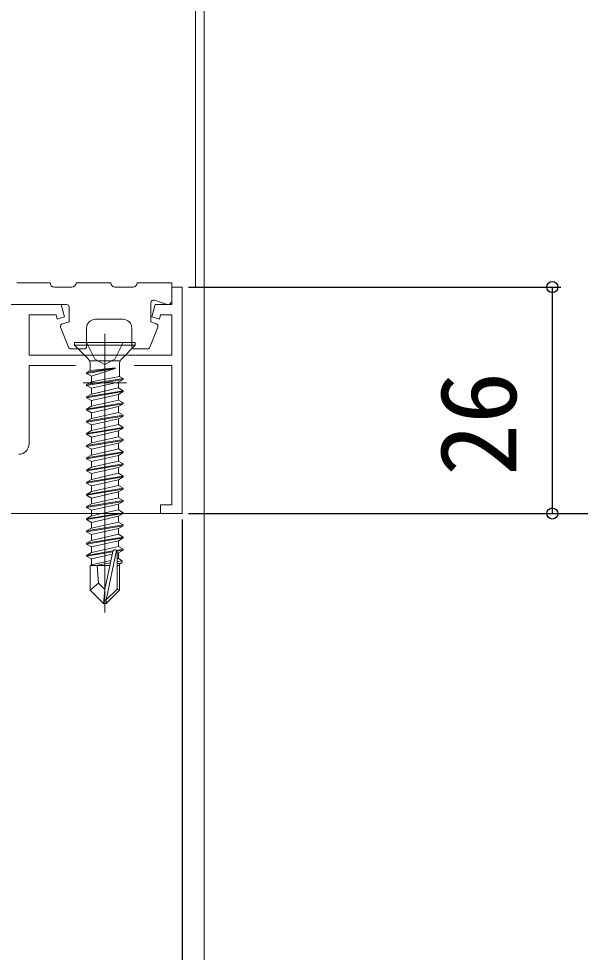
# Model space of a CAD drawing. Units: millimetres, scale not verified. Extents: x -525 to 525, y -783 to 779.
# Drawn here: x 283.3 to 347.8, y 8.2 to 115.4 of the extents above; entities that cross this region are included whole.
import ezdxf
from ezdxf.enums import TextEntityAlignment as Align

# ---------------------------------------------------------------- set-up
doc = ezdxf.new("R2010")
doc.units = ezdxf.units.MM
doc.header["$LTSCALE"] = 4
for name, color, linetype, lineweight in [('0-2_YKK_11', 211, 'Continuous', 18), ('0-4_YKK_12', 2, 'Continuous', 18), ('0-5_YKK_13', 4, 'Continuous', 18)]:
    doc.layers.add(name, color=color, linetype=linetype, lineweight=lineweight)
doc.layers.add('0-6_YKK_D', color=6, linetype='Continuous')
doc.styles.add('ＭＳ ゴシック', font='')
doc.styles.get('ＭＳ ゴシック').set_extended_font_data('MS Gothic')

msp = doc.modelspace()

# ---------------------------------------------------------------- linework, layer by layer
at = {"layer": '0-2_YKK_11'}
for p, q in [((293.151, 76.117), (293.151, 71.117)), ((300.851, 75.617), (296.533, 75.617)), ((290.651, 73.617), (295.651, 73.617))]:
    msp.add_line(p, q, dxfattribs=at)
for points in [[(283.251, 82.617), (288.151, 82.617), (288.535, 81.184), (287.666, 80.951), (287.541, 81.417), (284.451, 81.417), (284.451, 76.817), (300.851, 76.817), (300.851, 81.417), (299.56, 81.417), (299.435, 80.951), (298.566, 81.184), (298.95, 82.617), (300.851, 82.617), (300.851, 84.617), (302.051, 84.617), (302.051, 58.617), (299.551, 58.617), (299.551, 59.617), (300.851, 59.617), (300.851, 75.617)], [(289.769, 75.617), (284.451, 75.617), (284.451, 66.617)]]:
    msp.add_lwpolyline(points, dxfattribs=at)
msp.add_arc((283.251, 66.617), 1.2, 270.00001, 359.99999, dxfattribs=at)
at = {"layer": '0-4_YKK_12'}
for p, q in [((304.551, -13.159), (304.551, 224.231)), ((303.551, 217.058), (303.551, 84.617)), ((293.151, 79.262), (293.151, 47.262)), ((302.051, 58.617), (214.051, 58.617))]:
    msp.add_line(p, q, dxfattribs=at)
at = {"layer": '0-5_YKK_13'}
for p, q in [((286.851, 85.117), (283.051, 85.117)), ((293.851, 85.117), (289.851, 85.117)), ((300.851, 85.117), (296.851, 85.117)), ((300.851, 83.117), (300.851, 85.117)), ((289.351, 84.617), (287.351, 84.617)), ((296.351, 84.617), (294.351, 84.617)), ((280.351, 82.617), (288.751, 82.617)), ((298.451, 82.817), (298.451, 80.617)), ((298.848, 83.101), (300.19, 82.644)), ((289.051, 82.317), (289.051, 80.617)), ((289.051, 80.617), (288.273, 80.407)), ((292.051, 80.917), (295.251, 80.917)), ((299.053, 80.399), (298.451, 80.617)), ((288.072, 80.007), (288.976, 77.707)), ((291.051, 77.817), (291.051, 79.917)), ((296.251, 77.817), (296.251, 79.917)), ((299.23, 80.007), (298.326, 77.707)), ((289.255, 77.517), (290.751, 77.517)), ((296.651, 78.262), (289.651, 78.262)), ((289.651, 78.262), (289.651, 77.962)), ((296.651, 77.962), (289.651, 77.962)), ((289.651, 77.962), (291.178, 76.435)), ((296.651, 77.962), (295.124, 76.435)), ((298.046, 77.517), (296.551, 77.517)), ((296.651, 78.262), (296.651, 77.962)), ((294.921, 76.142), (291.381, 76.142)), ((294.331, 75.339), (291.051, 74.812)), ((294.331, 75.279), (291.051, 74.712)), ((291.471, 75.728), (291.471, 75.054)), ((294.331, 75.339), (291.471, 75.054)), ((294.331, 75.279), (291.601, 74.394)), ((294.331, 75.339), (294.331, 75.279)), ((294.831, 75.728), (294.831, 74.354)), ((291.051, 74.812), (291.471, 75.054)), ((291.051, 74.812), (291.051, 74.712)), ((291.051, 74.712), (291.601, 74.394)), ((291.051, 73.412), (295.251, 74.112)), ((295.251, 74.012), (291.051, 73.312)), ((291.601, 74.394), (291.601, 73.73)), ((294.831, 74.354), (291.601, 73.73)), ((295.251, 74.112), (294.831, 74.354)), ((295.251, 74.112), (295.251, 74.012)), ((291.051, 73.412), (291.601, 73.73)), ((291.051, 73.412), (291.051, 73.312)), ((291.051, 73.312), (291.601, 72.994)), ((294.701, 73.03), (291.601, 72.33)), ((291.601, 72.994), (291.601, 72.33)), ((294.701, 73.694), (294.701, 73.03)), ((295.251, 72.712), (294.701, 73.03)), ((291.051, 72.012), (295.251, 72.712)), ((295.251, 72.612), (291.051, 71.912)), ((291.051, 72.012), (291.601, 72.33)), ((291.051, 72.012), (291.051, 71.912)), ((291.051, 71.912), (291.601, 71.594)), ((294.701, 72.294), (294.701, 71.63)), ((295.251, 72.712), (295.251, 72.612)), ((291.051, 70.612), (295.251, 71.312)), ((295.251, 71.212), (291.051, 70.512)), ((291.051, 70.612), (291.601, 70.93)), ((294.701, 71.63), (291.601, 70.93)), ((291.601, 71.594), (291.601, 70.93)), ((295.251, 71.312), (294.701, 71.63)), ((294.701, 70.894), (294.701, 70.23)), ((295.251, 71.312), (295.251, 71.212)), ((291.051, 70.612), (291.051, 70.512)), ((291.051, 70.512), (291.601, 70.194)), ((291.051, 69.212), (295.251, 69.912)), ((295.251, 69.812), (291.051, 69.112)), ((294.701, 70.23), (291.601, 69.53)), ((291.601, 70.194), (291.601, 69.53)), ((295.251, 69.912), (294.701, 70.23)), ((295.251, 69.912), (295.251, 69.812)), ((291.051, 69.212), (291.601, 69.53)), ((291.051, 69.212), (291.051, 69.112)), ((291.051, 69.112), (291.601, 68.794)), ((294.701, 68.83), (291.601, 68.13)), ((291.601, 68.794), (291.601, 68.13)), ((294.701, 69.494), (294.701, 68.83)), ((295.251, 68.512), (294.701, 68.83)), ((291.051, 67.812), (295.251, 68.512)), ((295.251, 68.412), (291.051, 67.712)), ((291.051, 67.812), (291.601, 68.13)), ((291.051, 67.812), (291.051, 67.712)), ((291.051, 67.712), (291.601, 67.394)), ((294.701, 68.094), (294.701, 67.43)), ((295.251, 68.512), (295.251, 68.412)), ((291.051, 66.412), (295.251, 67.112)), ((295.251, 67.012), (291.051, 66.312)), ((291.051, 66.412), (291.601, 66.73)), ((294.701, 67.43), (291.601, 66.73)), ((291.601, 67.394), (291.601, 66.73)), ((295.251, 67.112), (294.701, 67.43)), ((294.701, 66.694), (294.701, 66.03)), ((295.251, 67.112), (295.251, 67.012)), ((291.051, 66.412), (291.051, 66.312)), ((291.051, 66.312), (291.601, 65.994)), ((291.051, 65.012), (295.251, 65.712)), ((295.251, 65.612), (291.051, 64.912)), ((294.701, 66.03), (291.601, 65.33)), ((291.601, 65.994), (291.601, 65.33)), ((295.251, 65.712), (294.701, 66.03)), ((295.251, 65.712), (295.251, 65.612)), ((291.051, 65.012), (291.601, 65.33)), ((291.051, 65.012), (291.051, 64.912)), ((291.051, 64.912), (291.601, 64.594)), ((294.701, 64.63), (291.601, 63.93)), ((291.601, 64.594), (291.601, 63.93)), ((294.701, 65.294), (294.701, 64.63)), ((295.251, 64.312), (294.701, 64.63)), ((291.051, 63.612), (295.251, 64.312)), ((295.251, 64.212), (291.051, 63.512)), ((291.051, 63.612), (291.601, 63.93)), ((291.051, 63.612), (291.051, 63.512)), ((291.051, 63.512), (291.601, 63.194)), ((294.701, 63.894), (294.701, 63.23)), ((295.251, 64.312), (295.251, 64.212)), ((291.051, 62.212), (295.251, 62.912)), ((295.251, 62.812), (291.051, 62.112)), ((291.051, 62.212), (291.601, 62.53)), ((291.051, 62.212), (291.051, 62.112)), ((294.701, 63.23), (291.601, 62.53)), ((291.601, 63.194), (291.601, 62.53)), ((295.251, 62.912), (294.701, 63.23)), ((294.701, 62.494), (294.701, 61.83)), ((295.251, 62.912), (295.251, 62.812)), ((291.051, 62.112), (291.601, 61.794)), ((291.051, 60.812), (295.251, 61.512)), ((295.251, 61.412), (291.051, 60.712)), ((291.051, 60.812), (291.601, 61.13)), ((294.701, 61.83), (291.601, 61.13)), ((291.601, 61.794), (291.601, 61.13)), ((295.251, 61.512), (294.701, 61.83)), ((295.251, 61.512), (295.251, 61.412)), ((291.051, 60.812), (291.051, 60.712)), ((291.051, 60.712), (291.601, 60.394)), ((291.051, 59.412), (295.251, 60.112)), ((294.701, 60.43), (291.601, 59.73)), ((291.601, 60.394), (291.601, 59.73)), ((294.701, 61.094), (294.701, 60.43)), ((295.251, 60.112), (294.701, 60.43)), ((295.251, 60.112), (295.251, 60.012)), ((295.251, 60.012), (291.051, 59.312)), ((291.051, 59.412), (291.601, 59.73)), ((291.051, 59.412), (291.051, 59.312)), ((291.051, 59.312), (291.601, 58.994)), ((294.701, 59.03), (291.601, 58.33)), ((291.601, 58.994), (291.601, 58.33)), ((294.701, 59.694), (294.701, 59.03)), ((295.251, 58.712), (294.701, 59.03)), ((291.051, 58.012), (295.251, 58.712)), ((295.251, 58.612), (291.051, 57.912)), ((291.051, 58.012), (291.601, 58.33)), ((291.051, 58.012), (291.051, 57.912)), ((291.051, 57.912), (291.601, 57.594)), ((294.701, 58.294), (294.701, 57.63)), ((295.251, 58.712), (295.251, 58.612)), ((291.051, 56.612), (295.251, 57.312)), ((295.251, 57.212), (291.051, 56.512)), ((291.051, 56.612), (291.601, 56.93)), ((294.701, 57.63), (291.601, 56.93)), ((291.601, 57.594), (291.601, 56.93)), ((295.251, 57.312), (294.701, 57.63)), ((294.701, 56.894), (294.701, 56.23)), ((295.251, 57.312), (295.251, 57.212)), ((291.051, 56.612), (291.051, 56.512)), ((291.051, 56.512), (291.601, 56.194)), ((291.051, 55.212), (295.251, 55.912)), ((295.251, 55.812), (291.051, 55.112)), ((294.701, 56.23), (291.601, 55.53)), ((291.601, 56.194), (291.601, 55.53)), ((295.251, 55.912), (294.701, 56.23)), ((295.251, 55.912), (295.251, 55.812)), ((291.051, 55.212), (291.601, 55.53)), ((291.051, 55.212), (291.051, 55.112)), ((291.051, 55.112), (291.601, 54.794)), ((294.701, 54.83), (291.601, 54.13)), ((291.601, 54.794), (291.601, 54.13)), ((294.701, 55.494), (294.701, 54.83)), ((295.251, 54.512), (294.701, 54.83)), ((291.051, 53.812), (294.076, 54.316)), ((294.049, 54.212), (291.051, 53.712)), ((291.051, 53.812), (291.601, 54.13)), ((291.051, 53.812), (291.051, 53.712)), ((291.051, 53.712), (291.601, 53.394)), ((293.991, 53.934), (291.601, 53.394)), ((294.06, 54.269), (293.151, 49.884)), ((294.483, 54.385), (293.301, 48.686)), ((294.483, 54.384), (295.251, 54.512)), ((295.251, 54.412), (294.538, 54.293)), ((294.551, 54.214), (294.551, 49.936)), ((294.701, 54.094), (294.701, 53.43)), ((295.251, 54.512), (295.251, 54.412)), ((291.451, 52.662), (291.601, 52.73)), ((291.451, 52.662), (291.451, 49.812)), ((293.727, 52.662), (291.451, 52.662)), ((291.601, 53.394), (291.601, 52.73)), ((293.846, 53.237), (291.601, 52.73)), ((293.786, 52.945), (292.068, 52.662)), ((293.73, 52.678), (293.647, 52.662)), ((294.701, 53.43), (294.548, 53.395)), ((295.151, 53.17), (294.551, 53.071)), ((295.151, 52.954), (294.551, 52.838)), ((294.851, 52.662), (294.551, 52.662)), ((295.151, 53.17), (294.701, 53.43)), ((295.151, 52.954), (294.851, 52.781)), ((294.851, 52.781), (294.851, 49.812)), ((295.151, 53.17), (295.151, 52.954)), ((292.408, 50.615), (291.451, 49.812)), ((293.001, 48.262), (291.451, 49.812)), ((293.151, 49.884), (293.001, 48.262)), ((293.151, 49.884), (293.151, 48.262)), ((294.551, 49.936), (293.301, 48.686)), ((293.301, 48.262), (294.851, 49.812)), ((294.851, 49.812), (294.551, 49.936)), ((293.001, 48.262), (293.301, 48.262)), ((293.301, 48.686), (293.301, 48.262))]:
    msp.add_line(p, q, dxfattribs=at)
for points in [[(291.051, 78.262), (292.006, 76.347), (293.151, 75.738)], [(295.251, 78.262), (294.296, 76.347), (293.151, 75.738)], [(295.251, 74.012), (294.701, 73.694), (291.601, 72.994)], [(295.251, 72.612), (294.701, 72.294), (291.601, 71.594)], [(295.251, 71.212), (294.701, 70.894), (291.601, 70.194)], [(295.251, 69.812), (294.701, 69.494), (291.601, 68.794)], [(295.251, 68.412), (294.701, 68.094), (291.601, 67.394)], [(295.251, 67.012), (294.701, 66.694), (291.601, 65.994)], [(295.251, 65.612), (294.701, 65.294), (291.601, 64.594)], [(295.251, 64.212), (294.701, 63.894), (291.601, 63.194)], [(295.251, 62.812), (294.701, 62.494), (291.601, 61.794)], [(295.251, 61.412), (294.701, 61.094), (291.601, 60.394)], [(295.251, 60.012), (294.701, 59.694), (291.601, 58.994)], [(295.251, 58.612), (294.701, 58.294), (291.601, 57.594)], [(295.251, 57.212), (294.701, 56.894), (291.601, 56.194)], [(295.251, 55.812), (294.701, 55.494), (291.601, 54.794)], [(295.251, 54.412), (294.701, 54.094), (294.551, 54.061)], [(293.151, 49.884), (292.408, 50.615), (292.251, 52.662)]]:
    msp.add_lwpolyline(points, dxfattribs=at)
for centre, radius, start, end in [((287.351, 85.117), 0.5, 180, 270), ((289.351, 85.117), 0.5, 270, 0), ((294.351, 85.117), 0.5, 180, 270), ((296.351, 85.117), 0.5, 270, 0), ((288.751, 82.317), 0.3, 0, 90), ((298.751, 82.817), 0.3, 71.18464, 180), ((300.351, 83.117), 0.5, 251.18464, 0), ((292.051, 79.917), 1, 90, 180), ((295.251, 79.917), 1, 0, 90), ((288.351, 80.117), 0.3, 105.12723, 201.46551), ((298.951, 80.117), 0.3, 338.53449, 70.10409), ((289.255, 77.817), 0.3, 201.46551, 270), ((290.751, 77.817), 0.3, 270, 0), ((296.551, 77.817), 0.3, 180, 270), ((298.046, 77.817), 0.3, 270, 338.53449), ((290.471, 75.728), 1, 0, 45), ((295.831, 75.728), 1, 135, 180), ((294.303, 54.214), 0.248, 0, 167.19096)]:
    msp.add_arc(centre, radius, start, end, dxfattribs=at)
at = {"layer": '0-6_YKK_D'}
for p, q in [((302.751, 84.617), (345.551, 84.617)), ((344.551, 84.617), (344.551, 58.617)), ((302.051, 57.917), (302.051, -53.383)), ((302.751, 58.617), (365.551, 58.617)), ((302.751, 58.617), (345.551, 58.617)), ((302.05, 57.898), (302.05, -53.383))]:
    msp.add_line(p, q, dxfattribs=at)
for centre in [(344.551, 84.617), (344.551, 58.617)]:
    msp.add_circle(centre, 0.637, dxfattribs=at)

# ---------------------------------------------------------------- texts
at = {"layer": '0-6_YKK_D', "style": 'ＭＳ ゴシック'}
msp.add_text('26', height=8.798, rotation=90, dxfattribs=at).set_placement((343.051, 62.924), align=Align.BOTTOM_LEFT)

doc.saveas('drawing.dxf')
